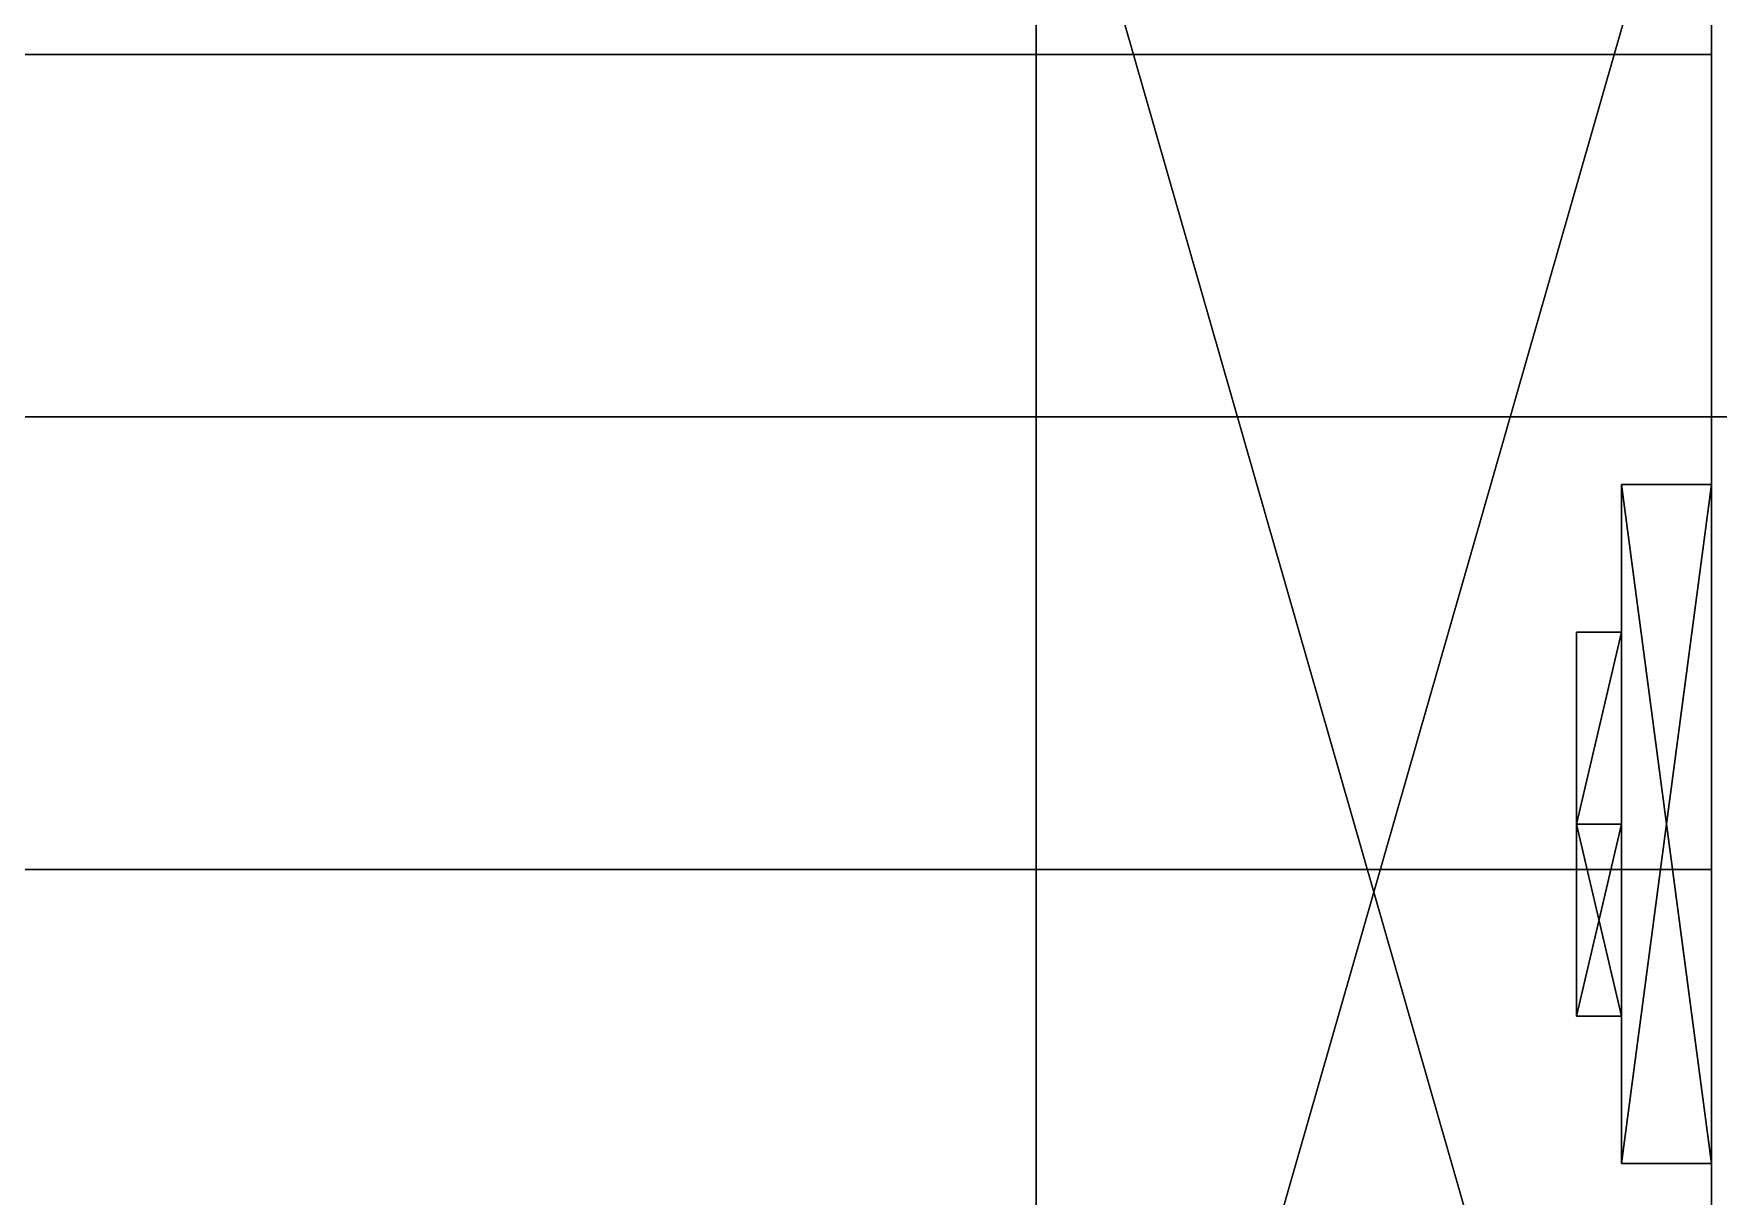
# Model space of a CAD drawing. Extents: x 0 to 3017, y -3657 to 0.
# Drawn here: x 1871.92 to 1909.15, y -2007.22 to -1981.54 of the extents above; entities that cross this region are included whole.
import ezdxf

# ---------------------------------------------------------------- set-up
doc = ezdxf.new("R2010")
doc.units = 0
for name, color, linetype in [('LAYER0', 7, 'CONTINUOUS'), ('LAYER1', 7, 'CONTINUOUS'), ('LAYER130', 7, 'CONTINUOUS'), ('LAYER132', 7, 'CONTINUOUS'), ('LAYER133', 7, 'CONTINUOUS'), ('LAYER135', 7, 'CONTINUOUS'), ('LAYER138', 7, 'CONTINUOUS'), ('LAYER139', 7, 'CONTINUOUS'), ('LAYER152', 253, 'CONTINUOUS'), ('LAYER154', 253, 'CONTINUOUS'), ('LAYER156', 253, 'CONTINUOUS'), ('LAYER158', 253, 'CONTINUOUS'), ('LAYER160', 253, 'CONTINUOUS'), ('LAYER272', 253, 'CONTINUOUS')]:
    doc.layers.add(name, color=color, linetype=linetype)

msp = doc.modelspace()

# ---------------------------------------------------------------- linework, layer by layer
at = {"layer": 'LAYER0'}
for points, invisible_edges in [([(151, -238), (2997, 0), (1089, -2692), (151, -238)], 7), ([(151, 0, 5), (1089, -2692, 5), (2997, 0, 5), (151, 0, 5)], 3), ([(1089, -2692), (2997, 0), (2997, -2692), (1089, -2692)], 1), ([(2997, 0, 5), (1089, -2692, 5), (2997, -2692, 5), (2997, 0, 5)], 1)]:
    msp.add_3dface(points, dxfattribs=dict(at, invisible_edges=invisible_edges))
at = {"layer": 'LAYER130', "invisible_edges": 1}
for points in [[(1909, -2542, 2555), (1909, -1962, 5), (1909, -2542, 5), (1909, -2542, 2555)], [(1909, -1962, 5), (1909, -2542, 2555), (1909, -1962, 2555), (1909, -1962, 5)], [(1927, -2542, 5), (1909, -1962, 5), (1927, -1962, 5), (1927, -2542, 5)], [(1909, -1962, 5), (1927, -2542, 5), (1909, -2542, 5), (1909, -1962, 5)], [(1909, -2542, 2555), (1927, -1962, 2555), (1909, -1962, 2555), (1909, -2542, 2555)], [(1927, -1962, 2555), (1909, -2542, 2555), (1927, -2542, 2555), (1927, -1962, 2555)]]:
    msp.add_3dface(points, dxfattribs=at)
at = {"layer": 'LAYER132', "invisible_edges": 1}
for points in [[(1285, -2542, 85), (1909, -1962, 85), (1909, -2542, 85), (1285, -2542, 85)], [(1909, -1962, 85), (1285, -2542, 85), (1285, -1962, 85), (1909, -1962, 85)], [(1285, -1962, 103), (1909, -2542, 103), (1909, -1962, 103), (1285, -1962, 103)], [(1909, -2542, 103), (1285, -1962, 103), (1285, -2542, 103), (1909, -2542, 103)], [(1909, -2542, 103), (1909, -1962, 85), (1909, -1962, 103), (1909, -2542, 103)], [(1909, -1962, 85), (1909, -2542, 103), (1909, -2542, 85), (1909, -1962, 85)]]:
    msp.add_3dface(points, dxfattribs=at)
at = {"layer": 'LAYER133', "invisible_edges": 1}
for points in [[(1285, -1982, 5), (1909, -2000, 5), (1285, -2000, 5), (1285, -1982, 5)], [(1909, -2000, 5), (1285, -1982, 5), (1909, -1982, 5), (1909, -2000, 5)], [(1909, -1982, 85), (1285, -2000, 85), (1909, -2000, 85), (1909, -1982, 85)], [(1285, -2000, 85), (1909, -1982, 85), (1285, -1982, 85), (1285, -2000, 85)], [(1285, -1982, 5), (1909, -1982, 85), (1909, -1982, 5), (1285, -1982, 5)], [(1909, -1982, 85), (1285, -1982, 5), (1285, -1982, 85), (1909, -1982, 85)], [(1909, -1982, 85), (1909, -2000, 5), (1909, -1982, 5), (1909, -1982, 85)], [(1909, -2000, 5), (1909, -1982, 85), (1909, -2000, 85), (1909, -2000, 5)], [(1285, -2000, 85), (1909, -2000, 5), (1909, -2000, 85), (1285, -2000, 85)], [(1909, -2000, 5), (1285, -2000, 85), (1285, -2000, 5), (1909, -2000, 5)]]:
    msp.add_3dface(points, dxfattribs=at)
at = {"layer": 'LAYER135', "invisible_edges": 1}
for points in [[(1909, -2542, 2554), (1285, -1962, 2554), (1285, -2542, 2554), (1909, -2542, 2554)], [(1285, -1962, 2554), (1909, -2542, 2554), (1909, -1962, 2554), (1285, -1962, 2554)], [(1909, -1962, 2536), (1285, -2542, 2536), (1285, -1962, 2536), (1909, -1962, 2536)], [(1285, -2542, 2536), (1909, -1962, 2536), (1909, -2542, 2536), (1285, -2542, 2536)], [(1909, -2542, 2554), (1909, -1962, 2536), (1909, -1962, 2554), (1909, -2542, 2554)], [(1909, -1962, 2536), (1909, -2542, 2554), (1909, -2542, 2536), (1909, -1962, 2536)]]:
    msp.add_3dface(points, dxfattribs=at)
at = {"layer": 'LAYER138', "invisible_edges": 1}
for points in [[(1909, -2517.4, 921), (1285, -1962, 921), (1285, -2517.4, 921), (1909, -2517.4, 921)], [(1285, -1962, 921), (1909, -2517.4, 921), (1909, -1962, 921), (1285, -1962, 921)], [(1909, -1962, 903), (1285, -2517.4, 903), (1285, -1962, 903), (1909, -1962, 903)], [(1285, -2517.4, 903), (1909, -1962, 903), (1909, -2517.4, 903), (1285, -2517.4, 903)], [(1909, -2517.4, 921), (1909, -1962, 903), (1909, -1962, 921), (1909, -2517.4, 921)], [(1909, -1962, 903), (1909, -2517.4, 921), (1909, -2517.4, 903), (1909, -1962, 903)]]:
    msp.add_3dface(points, dxfattribs=at)
at = {"layer": 'LAYER139', "invisible_edges": 1}
for points in [[(1909, -2517.4, 1989), (1285, -1962, 1989), (1285, -2517.4, 1989), (1909, -2517.4, 1989)], [(1285, -1962, 1989), (1909, -2517.4, 1989), (1909, -1962, 1989), (1285, -1962, 1989)], [(1909, -1962, 1971), (1285, -2517.4, 1971), (1285, -1962, 1971), (1909, -1962, 1971)], [(1285, -2517.4, 1971), (1909, -1962, 1971), (1909, -2517.4, 1971), (1285, -2517.4, 1971)], [(1909, -2517.4, 1989), (1909, -1962, 1971), (1909, -1962, 1989), (1909, -2517.4, 1989)], [(1909, -1962, 1971), (1909, -2517.4, 1989), (1909, -2517.4, 1971), (1909, -1962, 1971)]]:
    msp.add_3dface(points, dxfattribs=at)
at = {"layer": 'LAYER152'}
for points in [[(1909, -2026.5, 181.2174), (1894.078, -1974.5, 181.2174), (1909, -1974.5, 181.2174), (1909, -2026.5, 181.2174)], [(1894.078, -2026.5, 181.2174), (1894.078, -1974.5, 181.2174), (1909, -2026.5, 181.2174), (1894.078, -2026.5, 181.2174)], [(1909, -1974.5, 194.7826), (1894.078, -2026.5, 194.7826), (1909, -2026.5, 194.7826), (1909, -1974.5, 194.7826)], [(1894.078, -1974.5, 194.7826), (1894.078, -2026.5, 194.7826), (1909, -1974.5, 194.7826), (1894.078, -1974.5, 194.7826)], [(1894.078, -2026.5, 181.2174), (1894.078, -1974.5, 194.7826), (1894.078, -1974.5, 181.2174), (1894.078, -2026.5, 181.2174)], [(1894.078, -2026.5, 194.7826), (1894.078, -1974.5, 194.7826), (1894.078, -2026.5, 181.2174), (1894.078, -2026.5, 194.7826)], [(1909, -2006.5, 214), (1909, -1991.5, 214), (1907.01, -1991.5, 214), (1909, -2006.5, 214)], [(1907.01, -2006.5, 214), (1909, -2006.5, 214), (1907.01, -1991.5, 214), (1907.01, -2006.5, 214)], [(1909, -1991.5, 162), (1909, -2006.5, 162), (1907.01, -2006.5, 162), (1909, -1991.5, 162)], [(1907.01, -1991.5, 162), (1909, -1991.5, 162), (1907.01, -2006.5, 162), (1907.01, -1991.5, 162)], [(1907.01, -1991.5, 214), (1909, -1991.5, 214), (1909, -1991.5, 162), (1907.01, -1991.5, 214)], [(1907.01, -1991.5, 162), (1907.01, -1991.5, 214), (1909, -1991.5, 162), (1907.01, -1991.5, 162)], [(1907.01, -2006.5, 214), (1907.01, -1991.5, 214), (1907.01, -1991.5, 162), (1907.01, -2006.5, 214)], [(1907.01, -2006.5, 162), (1907.01, -2006.5, 214), (1907.01, -1991.5, 162), (1907.01, -2006.5, 162)], [(1907.01, -1994.757, 206.087), (1906.016, -1999, 201.2909), (1906.016, -1994.757, 206.087), (1907.01, -1994.757, 206.087)], [(1907.01, -1999, 201.2909), (1906.016, -1999, 201.2909), (1907.01, -1994.757, 206.087), (1907.01, -1999, 201.2909)], [(1907.01, -1994.757, 206.087), (1906.016, -1999, 210.883), (1907.01, -1999, 210.883), (1907.01, -1994.757, 206.087)], [(1906.016, -1994.757, 206.087), (1906.016, -1999, 210.883), (1907.01, -1994.757, 206.087), (1906.016, -1994.757, 206.087)], [(1906.016, -1994.757, 206.087), (1906.016, -2003.243, 206.087), (1906.016, -1999, 210.883), (1906.016, -1994.757, 206.087)], [(1906.016, -1999, 201.2909), (1906.016, -2003.243, 206.087), (1906.016, -1994.757, 206.087), (1906.016, -1999, 201.2909)], [(1907.01, -1994.757, 169.913), (1906.016, -1999, 165.117), (1906.016, -1994.757, 169.913), (1907.01, -1994.757, 169.913)], [(1907.01, -1999, 165.117), (1906.016, -1999, 165.117), (1907.01, -1994.757, 169.913), (1907.01, -1999, 165.117)], [(1907.01, -1994.757, 169.913), (1906.016, -1999, 174.7091), (1907.01, -1999, 174.7091), (1907.01, -1994.757, 169.913)], [(1906.016, -1994.757, 169.913), (1906.016, -1999, 174.7091), (1907.01, -1994.757, 169.913), (1906.016, -1994.757, 169.913)], [(1906.016, -1994.757, 169.913), (1906.016, -2003.243, 169.913), (1906.016, -1999, 174.7091), (1906.016, -1994.757, 169.913)], [(1906.016, -1999, 165.117), (1906.016, -2003.243, 169.913), (1906.016, -1994.757, 169.913), (1906.016, -1999, 165.117)], [(1907.01, -1994.757, 206.087), (1907.01, -1999, 201.2909), (1907.01, -1999, 210.883), (1907.01, -1994.757, 206.087)], [(1907.01, -1994.757, 169.913), (1907.01, -1999, 165.117), (1907.01, -1999, 174.7091), (1907.01, -1994.757, 169.913)], [(1907.01, -1999, 201.2909), (1906.016, -2003.243, 206.087), (1906.016, -1999, 201.2909), (1907.01, -1999, 201.2909)], [(1907.01, -2003.243, 206.087), (1906.016, -2003.243, 206.087), (1907.01, -1999, 201.2909), (1907.01, -2003.243, 206.087)], [(1907.01, -2003.243, 206.087), (1906.016, -1999, 210.883), (1906.016, -2003.243, 206.087), (1907.01, -2003.243, 206.087)], [(1907.01, -1999, 210.883), (1906.016, -1999, 210.883), (1907.01, -2003.243, 206.087), (1907.01, -1999, 210.883)], [(1907.01, -1999, 165.117), (1906.016, -2003.243, 169.913), (1906.016, -1999, 165.117), (1907.01, -1999, 165.117)], [(1907.01, -2003.243, 169.913), (1906.016, -2003.243, 169.913), (1907.01, -1999, 165.117), (1907.01, -2003.243, 169.913)], [(1907.01, -2003.243, 169.913), (1906.016, -1999, 174.7091), (1906.016, -2003.243, 169.913), (1907.01, -2003.243, 169.913)], [(1907.01, -1999, 174.7091), (1906.016, -1999, 174.7091), (1907.01, -2003.243, 169.913), (1907.01, -1999, 174.7091)], [(1907.01, -1999, 201.2909), (1907.01, -2003.243, 206.087), (1907.01, -1999, 210.883), (1907.01, -1999, 201.2909)], [(1907.01, -1999, 165.117), (1907.01, -2003.243, 169.913), (1907.01, -1999, 174.7091), (1907.01, -1999, 165.117)], [(1909, -2006.5, 162), (1909, -2006.5, 214), (1907.01, -2006.5, 214), (1909, -2006.5, 162)], [(1907.01, -2006.5, 162), (1909, -2006.5, 162), (1907.01, -2006.5, 214), (1907.01, -2006.5, 162)]]:
    msp.add_3dface(points, dxfattribs=at)
at = {"layer": 'LAYER154'}
for points in [[(1909, -2026.5, 747.2174), (1894.078, -1974.5, 747.2174), (1909, -1974.5, 747.2174), (1909, -2026.5, 747.2174)], [(1894.078, -2026.5, 747.2174), (1894.078, -1974.5, 747.2174), (1909, -2026.5, 747.2174), (1894.078, -2026.5, 747.2174)], [(1909, -1974.5, 760.7826), (1894.078, -2026.5, 760.7826), (1909, -2026.5, 760.7826), (1909, -1974.5, 760.7826)], [(1894.078, -1974.5, 760.7826), (1894.078, -2026.5, 760.7826), (1909, -1974.5, 760.7826), (1894.078, -1974.5, 760.7826)], [(1894.078, -2026.5, 747.2174), (1894.078, -1974.5, 760.7826), (1894.078, -1974.5, 747.2174), (1894.078, -2026.5, 747.2174)], [(1894.078, -2026.5, 760.7826), (1894.078, -1974.5, 760.7826), (1894.078, -2026.5, 747.2174), (1894.078, -2026.5, 760.7826)], [(1909, -2006.5, 780), (1909, -1991.5, 780), (1907.01, -1991.5, 780), (1909, -2006.5, 780)], [(1907.01, -2006.5, 780), (1909, -2006.5, 780), (1907.01, -1991.5, 780), (1907.01, -2006.5, 780)], [(1909, -1991.5, 728), (1909, -2006.5, 728), (1907.01, -2006.5, 728), (1909, -1991.5, 728)], [(1907.01, -1991.5, 728), (1909, -1991.5, 728), (1907.01, -2006.5, 728), (1907.01, -1991.5, 728)], [(1907.01, -1991.5, 780), (1909, -1991.5, 780), (1909, -1991.5, 728), (1907.01, -1991.5, 780)], [(1907.01, -1991.5, 728), (1907.01, -1991.5, 780), (1909, -1991.5, 728), (1907.01, -1991.5, 728)], [(1907.01, -2006.5, 780), (1907.01, -1991.5, 780), (1907.01, -1991.5, 728), (1907.01, -2006.5, 780)], [(1907.01, -2006.5, 728), (1907.01, -2006.5, 780), (1907.01, -1991.5, 728), (1907.01, -2006.5, 728)], [(1907.01, -1994.757, 772.087), (1906.016, -1999, 767.291), (1906.016, -1994.757, 772.087), (1907.01, -1994.757, 772.087)], [(1907.01, -1999, 767.291), (1906.016, -1999, 767.291), (1907.01, -1994.757, 772.087), (1907.01, -1999, 767.291)], [(1907.01, -1994.757, 772.087), (1906.016, -1999, 776.883), (1907.01, -1999, 776.883), (1907.01, -1994.757, 772.087)], [(1906.016, -1994.757, 772.087), (1906.016, -1999, 776.883), (1907.01, -1994.757, 772.087), (1906.016, -1994.757, 772.087)], [(1906.016, -1994.757, 772.087), (1906.016, -2003.243, 772.087), (1906.016, -1999, 776.883), (1906.016, -1994.757, 772.087)], [(1906.016, -1999, 767.291), (1906.016, -2003.243, 772.087), (1906.016, -1994.757, 772.087), (1906.016, -1999, 767.291)], [(1907.01, -1994.757, 735.913), (1906.016, -1999, 731.117), (1906.016, -1994.757, 735.913), (1907.01, -1994.757, 735.913)], [(1907.01, -1999, 731.117), (1906.016, -1999, 731.117), (1907.01, -1994.757, 735.913), (1907.01, -1999, 731.117)], [(1907.01, -1994.757, 735.913), (1906.016, -1999, 740.709), (1907.01, -1999, 740.709), (1907.01, -1994.757, 735.913)], [(1906.016, -1994.757, 735.913), (1906.016, -1999, 740.709), (1907.01, -1994.757, 735.913), (1906.016, -1994.757, 735.913)], [(1906.016, -1994.757, 735.913), (1906.016, -2003.243, 735.913), (1906.016, -1999, 740.709), (1906.016, -1994.757, 735.913)], [(1906.016, -1999, 731.117), (1906.016, -2003.243, 735.913), (1906.016, -1994.757, 735.913), (1906.016, -1999, 731.117)], [(1907.01, -1994.757, 772.087), (1907.01, -1999, 767.291), (1907.01, -1999, 776.883), (1907.01, -1994.757, 772.087)], [(1907.01, -1994.757, 735.913), (1907.01, -1999, 731.117), (1907.01, -1999, 740.709), (1907.01, -1994.757, 735.913)], [(1907.01, -1999, 767.291), (1906.016, -2003.243, 772.087), (1906.016, -1999, 767.291), (1907.01, -1999, 767.291)], [(1907.01, -2003.243, 772.087), (1906.016, -2003.243, 772.087), (1907.01, -1999, 767.291), (1907.01, -2003.243, 772.087)], [(1907.01, -2003.243, 772.087), (1906.016, -1999, 776.883), (1906.016, -2003.243, 772.087), (1907.01, -2003.243, 772.087)], [(1907.01, -1999, 776.883), (1906.016, -1999, 776.883), (1907.01, -2003.243, 772.087), (1907.01, -1999, 776.883)], [(1907.01, -1999, 731.117), (1906.016, -2003.243, 735.913), (1906.016, -1999, 731.117), (1907.01, -1999, 731.117)], [(1907.01, -2003.243, 735.913), (1906.016, -2003.243, 735.913), (1907.01, -1999, 731.117), (1907.01, -2003.243, 735.913)], [(1907.01, -2003.243, 735.913), (1906.016, -1999, 740.709), (1906.016, -2003.243, 735.913), (1907.01, -2003.243, 735.913)], [(1907.01, -1999, 740.709), (1906.016, -1999, 740.709), (1907.01, -2003.243, 735.913), (1907.01, -1999, 740.709)], [(1907.01, -1999, 767.291), (1907.01, -2003.243, 772.087), (1907.01, -1999, 776.883), (1907.01, -1999, 767.291)], [(1907.01, -1999, 731.117), (1907.01, -2003.243, 735.913), (1907.01, -1999, 740.709), (1907.01, -1999, 731.117)], [(1909, -2006.5, 728), (1909, -2006.5, 780), (1907.01, -2006.5, 780), (1909, -2006.5, 728)], [(1907.01, -2006.5, 728), (1909, -2006.5, 728), (1907.01, -2006.5, 780), (1907.01, -2006.5, 728)]]:
    msp.add_3dface(points, dxfattribs=at)
at = {"layer": 'LAYER156'}
for points in [[(1909, -2026.5, 1313.217), (1894.078, -1974.5, 1313.217), (1909, -1974.5, 1313.217), (1909, -2026.5, 1313.217)], [(1894.078, -2026.5, 1313.217), (1894.078, -1974.5, 1313.217), (1909, -2026.5, 1313.217), (1894.078, -2026.5, 1313.217)], [(1909, -1974.5, 1326.783), (1894.078, -2026.5, 1326.783), (1909, -2026.5, 1326.783), (1909, -1974.5, 1326.783)], [(1894.078, -1974.5, 1326.783), (1894.078, -2026.5, 1326.783), (1909, -1974.5, 1326.783), (1894.078, -1974.5, 1326.783)], [(1894.078, -2026.5, 1313.217), (1894.078, -1974.5, 1326.783), (1894.078, -1974.5, 1313.217), (1894.078, -2026.5, 1313.217)], [(1894.078, -2026.5, 1326.783), (1894.078, -1974.5, 1326.783), (1894.078, -2026.5, 1313.217), (1894.078, -2026.5, 1326.783)], [(1909, -2006.5, 1346), (1909, -1991.5, 1346), (1907.01, -1991.5, 1346), (1909, -2006.5, 1346)], [(1907.01, -2006.5, 1346), (1909, -2006.5, 1346), (1907.01, -1991.5, 1346), (1907.01, -2006.5, 1346)], [(1909, -1991.5, 1294), (1909, -2006.5, 1294), (1907.01, -2006.5, 1294), (1909, -1991.5, 1294)], [(1907.01, -1991.5, 1294), (1909, -1991.5, 1294), (1907.01, -2006.5, 1294), (1907.01, -1991.5, 1294)], [(1907.01, -1991.5, 1346), (1909, -1991.5, 1346), (1909, -1991.5, 1294), (1907.01, -1991.5, 1346)], [(1907.01, -1991.5, 1294), (1907.01, -1991.5, 1346), (1909, -1991.5, 1294), (1907.01, -1991.5, 1294)], [(1907.01, -2006.5, 1346), (1907.01, -1991.5, 1346), (1907.01, -1991.5, 1294), (1907.01, -2006.5, 1346)], [(1907.01, -2006.5, 1294), (1907.01, -2006.5, 1346), (1907.01, -1991.5, 1294), (1907.01, -2006.5, 1294)], [(1907.01, -1994.757, 1338.087), (1906.016, -1999, 1333.291), (1906.016, -1994.757, 1338.087), (1907.01, -1994.757, 1338.087)], [(1907.01, -1999, 1333.291), (1906.016, -1999, 1333.291), (1907.01, -1994.757, 1338.087), (1907.01, -1999, 1333.291)], [(1907.01, -1994.757, 1338.087), (1906.016, -1999, 1342.883), (1907.01, -1999, 1342.883), (1907.01, -1994.757, 1338.087)], [(1906.016, -1994.757, 1338.087), (1906.016, -1999, 1342.883), (1907.01, -1994.757, 1338.087), (1906.016, -1994.757, 1338.087)], [(1906.016, -1994.757, 1338.087), (1906.016, -2003.243, 1338.087), (1906.016, -1999, 1342.883), (1906.016, -1994.757, 1338.087)], [(1906.016, -1999, 1333.291), (1906.016, -2003.243, 1338.087), (1906.016, -1994.757, 1338.087), (1906.016, -1999, 1333.291)], [(1907.01, -1994.757, 1301.913), (1906.016, -1999, 1297.117), (1906.016, -1994.757, 1301.913), (1907.01, -1994.757, 1301.913)], [(1907.01, -1999, 1297.117), (1906.016, -1999, 1297.117), (1907.01, -1994.757, 1301.913), (1907.01, -1999, 1297.117)], [(1907.01, -1994.757, 1301.913), (1906.016, -1999, 1306.709), (1907.01, -1999, 1306.709), (1907.01, -1994.757, 1301.913)], [(1906.016, -1994.757, 1301.913), (1906.016, -1999, 1306.709), (1907.01, -1994.757, 1301.913), (1906.016, -1994.757, 1301.913)], [(1906.016, -1994.757, 1301.913), (1906.016, -2003.243, 1301.913), (1906.016, -1999, 1306.709), (1906.016, -1994.757, 1301.913)], [(1906.016, -1999, 1297.117), (1906.016, -2003.243, 1301.913), (1906.016, -1994.757, 1301.913), (1906.016, -1999, 1297.117)], [(1907.01, -1994.757, 1338.087), (1907.01, -1999, 1333.291), (1907.01, -1999, 1342.883), (1907.01, -1994.757, 1338.087)], [(1907.01, -1994.757, 1301.913), (1907.01, -1999, 1297.117), (1907.01, -1999, 1306.709), (1907.01, -1994.757, 1301.913)], [(1907.01, -1999, 1333.291), (1906.016, -2003.243, 1338.087), (1906.016, -1999, 1333.291), (1907.01, -1999, 1333.291)], [(1907.01, -2003.243, 1338.087), (1906.016, -2003.243, 1338.087), (1907.01, -1999, 1333.291), (1907.01, -2003.243, 1338.087)], [(1907.01, -2003.243, 1338.087), (1906.016, -1999, 1342.883), (1906.016, -2003.243, 1338.087), (1907.01, -2003.243, 1338.087)], [(1907.01, -1999, 1342.883), (1906.016, -1999, 1342.883), (1907.01, -2003.243, 1338.087), (1907.01, -1999, 1342.883)], [(1907.01, -1999, 1297.117), (1906.016, -2003.243, 1301.913), (1906.016, -1999, 1297.117), (1907.01, -1999, 1297.117)], [(1907.01, -2003.243, 1301.913), (1906.016, -2003.243, 1301.913), (1907.01, -1999, 1297.117), (1907.01, -2003.243, 1301.913)], [(1907.01, -2003.243, 1301.913), (1906.016, -1999, 1306.709), (1906.016, -2003.243, 1301.913), (1907.01, -2003.243, 1301.913)], [(1907.01, -1999, 1306.709), (1906.016, -1999, 1306.709), (1907.01, -2003.243, 1301.913), (1907.01, -1999, 1306.709)], [(1907.01, -1999, 1333.291), (1907.01, -2003.243, 1338.087), (1907.01, -1999, 1342.883), (1907.01, -1999, 1333.291)], [(1907.01, -1999, 1297.117), (1907.01, -2003.243, 1301.913), (1907.01, -1999, 1306.709), (1907.01, -1999, 1297.117)], [(1909, -2006.5, 1294), (1909, -2006.5, 1346), (1907.01, -2006.5, 1346), (1909, -2006.5, 1294)], [(1907.01, -2006.5, 1294), (1909, -2006.5, 1294), (1907.01, -2006.5, 1346), (1907.01, -2006.5, 1294)]]:
    msp.add_3dface(points, dxfattribs=at)
at = {"layer": 'LAYER158'}
for points in [[(1909, -2026.5, 1879.217), (1894.078, -1974.5, 1879.217), (1909, -1974.5, 1879.217), (1909, -2026.5, 1879.217)], [(1894.078, -2026.5, 1879.217), (1894.078, -1974.5, 1879.217), (1909, -2026.5, 1879.217), (1894.078, -2026.5, 1879.217)], [(1909, -1974.5, 1892.783), (1894.078, -2026.5, 1892.783), (1909, -2026.5, 1892.783), (1909, -1974.5, 1892.783)], [(1894.078, -1974.5, 1892.783), (1894.078, -2026.5, 1892.783), (1909, -1974.5, 1892.783), (1894.078, -1974.5, 1892.783)], [(1894.078, -2026.5, 1879.217), (1894.078, -1974.5, 1892.783), (1894.078, -1974.5, 1879.217), (1894.078, -2026.5, 1879.217)], [(1894.078, -2026.5, 1892.783), (1894.078, -1974.5, 1892.783), (1894.078, -2026.5, 1879.217), (1894.078, -2026.5, 1892.783)], [(1909, -2006.5, 1912), (1909, -1991.5, 1912), (1907.01, -1991.5, 1912), (1909, -2006.5, 1912)], [(1907.01, -2006.5, 1912), (1909, -2006.5, 1912), (1907.01, -1991.5, 1912), (1907.01, -2006.5, 1912)], [(1909, -1991.5, 1860), (1909, -2006.5, 1860), (1907.01, -2006.5, 1860), (1909, -1991.5, 1860)], [(1907.01, -1991.5, 1860), (1909, -1991.5, 1860), (1907.01, -2006.5, 1860), (1907.01, -1991.5, 1860)], [(1907.01, -1991.5, 1912), (1909, -1991.5, 1912), (1909, -1991.5, 1860), (1907.01, -1991.5, 1912)], [(1907.01, -1991.5, 1860), (1907.01, -1991.5, 1912), (1909, -1991.5, 1860), (1907.01, -1991.5, 1860)], [(1907.01, -2006.5, 1912), (1907.01, -1991.5, 1912), (1907.01, -1991.5, 1860), (1907.01, -2006.5, 1912)], [(1907.01, -2006.5, 1860), (1907.01, -2006.5, 1912), (1907.01, -1991.5, 1860), (1907.01, -2006.5, 1860)], [(1907.01, -1994.757, 1904.087), (1906.016, -1999, 1899.291), (1906.016, -1994.757, 1904.087), (1907.01, -1994.757, 1904.087)], [(1907.01, -1999, 1899.291), (1906.016, -1999, 1899.291), (1907.01, -1994.757, 1904.087), (1907.01, -1999, 1899.291)], [(1907.01, -1994.757, 1904.087), (1906.016, -1999, 1908.883), (1907.01, -1999, 1908.883), (1907.01, -1994.757, 1904.087)], [(1906.016, -1994.757, 1904.087), (1906.016, -1999, 1908.883), (1907.01, -1994.757, 1904.087), (1906.016, -1994.757, 1904.087)], [(1906.016, -1994.757, 1904.087), (1906.016, -2003.243, 1904.087), (1906.016, -1999, 1908.883), (1906.016, -1994.757, 1904.087)], [(1906.016, -1999, 1899.291), (1906.016, -2003.243, 1904.087), (1906.016, -1994.757, 1904.087), (1906.016, -1999, 1899.291)], [(1907.01, -1994.757, 1867.913), (1906.016, -1999, 1863.117), (1906.016, -1994.757, 1867.913), (1907.01, -1994.757, 1867.913)], [(1907.01, -1999, 1863.117), (1906.016, -1999, 1863.117), (1907.01, -1994.757, 1867.913), (1907.01, -1999, 1863.117)], [(1907.01, -1994.757, 1867.913), (1906.016, -1999, 1872.709), (1907.01, -1999, 1872.709), (1907.01, -1994.757, 1867.913)], [(1906.016, -1994.757, 1867.913), (1906.016, -1999, 1872.709), (1907.01, -1994.757, 1867.913), (1906.016, -1994.757, 1867.913)], [(1906.016, -1994.757, 1867.913), (1906.016, -2003.243, 1867.913), (1906.016, -1999, 1872.709), (1906.016, -1994.757, 1867.913)], [(1906.016, -1999, 1863.117), (1906.016, -2003.243, 1867.913), (1906.016, -1994.757, 1867.913), (1906.016, -1999, 1863.117)], [(1907.01, -1994.757, 1904.087), (1907.01, -1999, 1899.291), (1907.01, -1999, 1908.883), (1907.01, -1994.757, 1904.087)], [(1907.01, -1994.757, 1867.913), (1907.01, -1999, 1863.117), (1907.01, -1999, 1872.709), (1907.01, -1994.757, 1867.913)], [(1907.01, -1999, 1899.291), (1906.016, -2003.243, 1904.087), (1906.016, -1999, 1899.291), (1907.01, -1999, 1899.291)], [(1907.01, -2003.243, 1904.087), (1906.016, -2003.243, 1904.087), (1907.01, -1999, 1899.291), (1907.01, -2003.243, 1904.087)], [(1907.01, -2003.243, 1904.087), (1906.016, -1999, 1908.883), (1906.016, -2003.243, 1904.087), (1907.01, -2003.243, 1904.087)], [(1907.01, -1999, 1908.883), (1906.016, -1999, 1908.883), (1907.01, -2003.243, 1904.087), (1907.01, -1999, 1908.883)], [(1907.01, -1999, 1863.117), (1906.016, -2003.243, 1867.913), (1906.016, -1999, 1863.117), (1907.01, -1999, 1863.117)], [(1907.01, -2003.243, 1867.913), (1906.016, -2003.243, 1867.913), (1907.01, -1999, 1863.117), (1907.01, -2003.243, 1867.913)], [(1907.01, -2003.243, 1867.913), (1906.016, -1999, 1872.709), (1906.016, -2003.243, 1867.913), (1907.01, -2003.243, 1867.913)], [(1907.01, -1999, 1872.709), (1906.016, -1999, 1872.709), (1907.01, -2003.243, 1867.913), (1907.01, -1999, 1872.709)], [(1907.01, -1999, 1899.291), (1907.01, -2003.243, 1904.087), (1907.01, -1999, 1908.883), (1907.01, -1999, 1899.291)], [(1907.01, -1999, 1863.117), (1907.01, -2003.243, 1867.913), (1907.01, -1999, 1872.709), (1907.01, -1999, 1863.117)], [(1909, -2006.5, 1860), (1909, -2006.5, 1912), (1907.01, -2006.5, 1912), (1909, -2006.5, 1860)], [(1907.01, -2006.5, 1860), (1909, -2006.5, 1860), (1907.01, -2006.5, 1912), (1907.01, -2006.5, 1860)]]:
    msp.add_3dface(points, dxfattribs=at)
at = {"layer": 'LAYER160'}
for points in [[(1909, -2026.5, 2445.217), (1894.078, -1974.5, 2445.217), (1909, -1974.5, 2445.217), (1909, -2026.5, 2445.217)], [(1894.078, -2026.5, 2445.217), (1894.078, -1974.5, 2445.217), (1909, -2026.5, 2445.217), (1894.078, -2026.5, 2445.217)], [(1909, -1974.5, 2458.783), (1894.078, -2026.5, 2458.783), (1909, -2026.5, 2458.783), (1909, -1974.5, 2458.783)], [(1894.078, -1974.5, 2458.783), (1894.078, -2026.5, 2458.783), (1909, -1974.5, 2458.783), (1894.078, -1974.5, 2458.783)], [(1894.078, -2026.5, 2445.217), (1894.078, -1974.5, 2458.783), (1894.078, -1974.5, 2445.217), (1894.078, -2026.5, 2445.217)], [(1894.078, -2026.5, 2458.783), (1894.078, -1974.5, 2458.783), (1894.078, -2026.5, 2445.217), (1894.078, -2026.5, 2458.783)], [(1909, -2006.5, 2478), (1909, -1991.5, 2478), (1907.01, -1991.5, 2478), (1909, -2006.5, 2478)], [(1907.01, -2006.5, 2478), (1909, -2006.5, 2478), (1907.01, -1991.5, 2478), (1907.01, -2006.5, 2478)], [(1909, -1991.5, 2426), (1909, -2006.5, 2426), (1907.01, -2006.5, 2426), (1909, -1991.5, 2426)], [(1907.01, -1991.5, 2426), (1909, -1991.5, 2426), (1907.01, -2006.5, 2426), (1907.01, -1991.5, 2426)], [(1907.01, -1991.5, 2478), (1909, -1991.5, 2478), (1909, -1991.5, 2426), (1907.01, -1991.5, 2478)], [(1907.01, -1991.5, 2426), (1907.01, -1991.5, 2478), (1909, -1991.5, 2426), (1907.01, -1991.5, 2426)], [(1907.01, -2006.5, 2478), (1907.01, -1991.5, 2478), (1907.01, -1991.5, 2426), (1907.01, -2006.5, 2478)], [(1907.01, -2006.5, 2426), (1907.01, -2006.5, 2478), (1907.01, -1991.5, 2426), (1907.01, -2006.5, 2426)], [(1907.01, -1994.757, 2470.087), (1906.016, -1999, 2465.291), (1906.016, -1994.757, 2470.087), (1907.01, -1994.757, 2470.087)], [(1907.01, -1999, 2465.291), (1906.016, -1999, 2465.291), (1907.01, -1994.757, 2470.087), (1907.01, -1999, 2465.291)], [(1907.01, -1994.757, 2470.087), (1906.016, -1999, 2474.883), (1907.01, -1999, 2474.883), (1907.01, -1994.757, 2470.087)], [(1906.016, -1994.757, 2470.087), (1906.016, -1999, 2474.883), (1907.01, -1994.757, 2470.087), (1906.016, -1994.757, 2470.087)], [(1906.016, -1994.757, 2470.087), (1906.016, -2003.243, 2470.087), (1906.016, -1999, 2474.883), (1906.016, -1994.757, 2470.087)], [(1906.016, -1999, 2465.291), (1906.016, -2003.243, 2470.087), (1906.016, -1994.757, 2470.087), (1906.016, -1999, 2465.291)], [(1907.01, -1994.757, 2433.913), (1906.016, -1999, 2429.117), (1906.016, -1994.757, 2433.913), (1907.01, -1994.757, 2433.913)], [(1907.01, -1999, 2429.117), (1906.016, -1999, 2429.117), (1907.01, -1994.757, 2433.913), (1907.01, -1999, 2429.117)], [(1907.01, -1994.757, 2433.913), (1906.016, -1999, 2438.709), (1907.01, -1999, 2438.709), (1907.01, -1994.757, 2433.913)], [(1906.016, -1994.757, 2433.913), (1906.016, -1999, 2438.709), (1907.01, -1994.757, 2433.913), (1906.016, -1994.757, 2433.913)], [(1906.016, -1994.757, 2433.913), (1906.016, -2003.243, 2433.913), (1906.016, -1999, 2438.709), (1906.016, -1994.757, 2433.913)], [(1906.016, -1999, 2429.117), (1906.016, -2003.243, 2433.913), (1906.016, -1994.757, 2433.913), (1906.016, -1999, 2429.117)], [(1907.01, -1994.757, 2470.087), (1907.01, -1999, 2465.291), (1907.01, -1999, 2474.883), (1907.01, -1994.757, 2470.087)], [(1907.01, -1994.757, 2433.913), (1907.01, -1999, 2429.117), (1907.01, -1999, 2438.709), (1907.01, -1994.757, 2433.913)], [(1907.01, -1999, 2465.291), (1906.016, -2003.243, 2470.087), (1906.016, -1999, 2465.291), (1907.01, -1999, 2465.291)], [(1907.01, -2003.243, 2470.087), (1906.016, -2003.243, 2470.087), (1907.01, -1999, 2465.291), (1907.01, -2003.243, 2470.087)], [(1907.01, -2003.243, 2470.087), (1906.016, -1999, 2474.883), (1906.016, -2003.243, 2470.087), (1907.01, -2003.243, 2470.087)], [(1907.01, -1999, 2474.883), (1906.016, -1999, 2474.883), (1907.01, -2003.243, 2470.087), (1907.01, -1999, 2474.883)], [(1907.01, -1999, 2429.117), (1906.016, -2003.243, 2433.913), (1906.016, -1999, 2429.117), (1907.01, -1999, 2429.117)], [(1907.01, -2003.243, 2433.913), (1906.016, -2003.243, 2433.913), (1907.01, -1999, 2429.117), (1907.01, -2003.243, 2433.913)], [(1907.01, -2003.243, 2433.913), (1906.016, -1999, 2438.709), (1906.016, -2003.243, 2433.913), (1907.01, -2003.243, 2433.913)], [(1907.01, -1999, 2438.709), (1906.016, -1999, 2438.709), (1907.01, -2003.243, 2433.913), (1907.01, -1999, 2438.709)], [(1907.01, -1999, 2465.291), (1907.01, -2003.243, 2470.087), (1907.01, -1999, 2474.883), (1907.01, -1999, 2465.291)], [(1907.01, -1999, 2429.117), (1907.01, -2003.243, 2433.913), (1907.01, -1999, 2438.709), (1907.01, -1999, 2429.117)], [(1909, -2006.5, 2426), (1909, -2006.5, 2478), (1907.01, -2006.5, 2478), (1909, -2006.5, 2426)], [(1907.01, -2006.5, 2426), (1909, -2006.5, 2426), (1907.01, -2006.5, 2478), (1907.01, -2006.5, 2426)]]:
    msp.add_3dface(points, dxfattribs=at)
at = {"layer": 'LAYER272', "invisible_edges": 1}
for points in [[(977, -1972, 2555), (2332, -1990, 2555), (977, -1990, 2555), (977, -1972, 2555)], [(2332, -1990, 2555), (977, -1972, 2555), (2332, -1972, 2555), (2332, -1990, 2555)], [(2332, -1972, 2625), (977, -1990, 2625), (2332, -1990, 2625), (2332, -1972, 2625)], [(977, -1990, 2625), (2332, -1972, 2625), (977, -1972, 2625), (977, -1990, 2625)], [(977, -1990, 2625), (2332, -1990, 2555), (2332, -1990, 2625), (977, -1990, 2625)], [(2332, -1990, 2555), (977, -1990, 2625), (977, -1990, 2555), (2332, -1990, 2555)]]:
    msp.add_3dface(points, dxfattribs=at)

# ---------------------------------------------------------------- meshes
at = {"layer": 'LAYER1'}
mesh = msp.add_polymesh((9, 2), dxfattribs=at)
for k, corner in enumerate([(2847, -150, 2606), (301, -150, 2606), (2847, -2542, 2606), (2847, -150, 2606), (939, -2542, 2606), (2847, -2542, 2606), (939, -3507, 2606), (939, -2542, 2606), (150, -3507, 2606), (939, -3507, 2606), (150, -388, 2606), (150, -3507, 2606), (301, -388, 2606), (150, -388, 2606), (301, -150, 2606), (301, -388, 2606), (151, 0, 2606), (151, -238, 2606)]):
    mesh.set_mesh_vertex(divmod(k, 2), corner)

doc.saveas('drawing.dxf')
